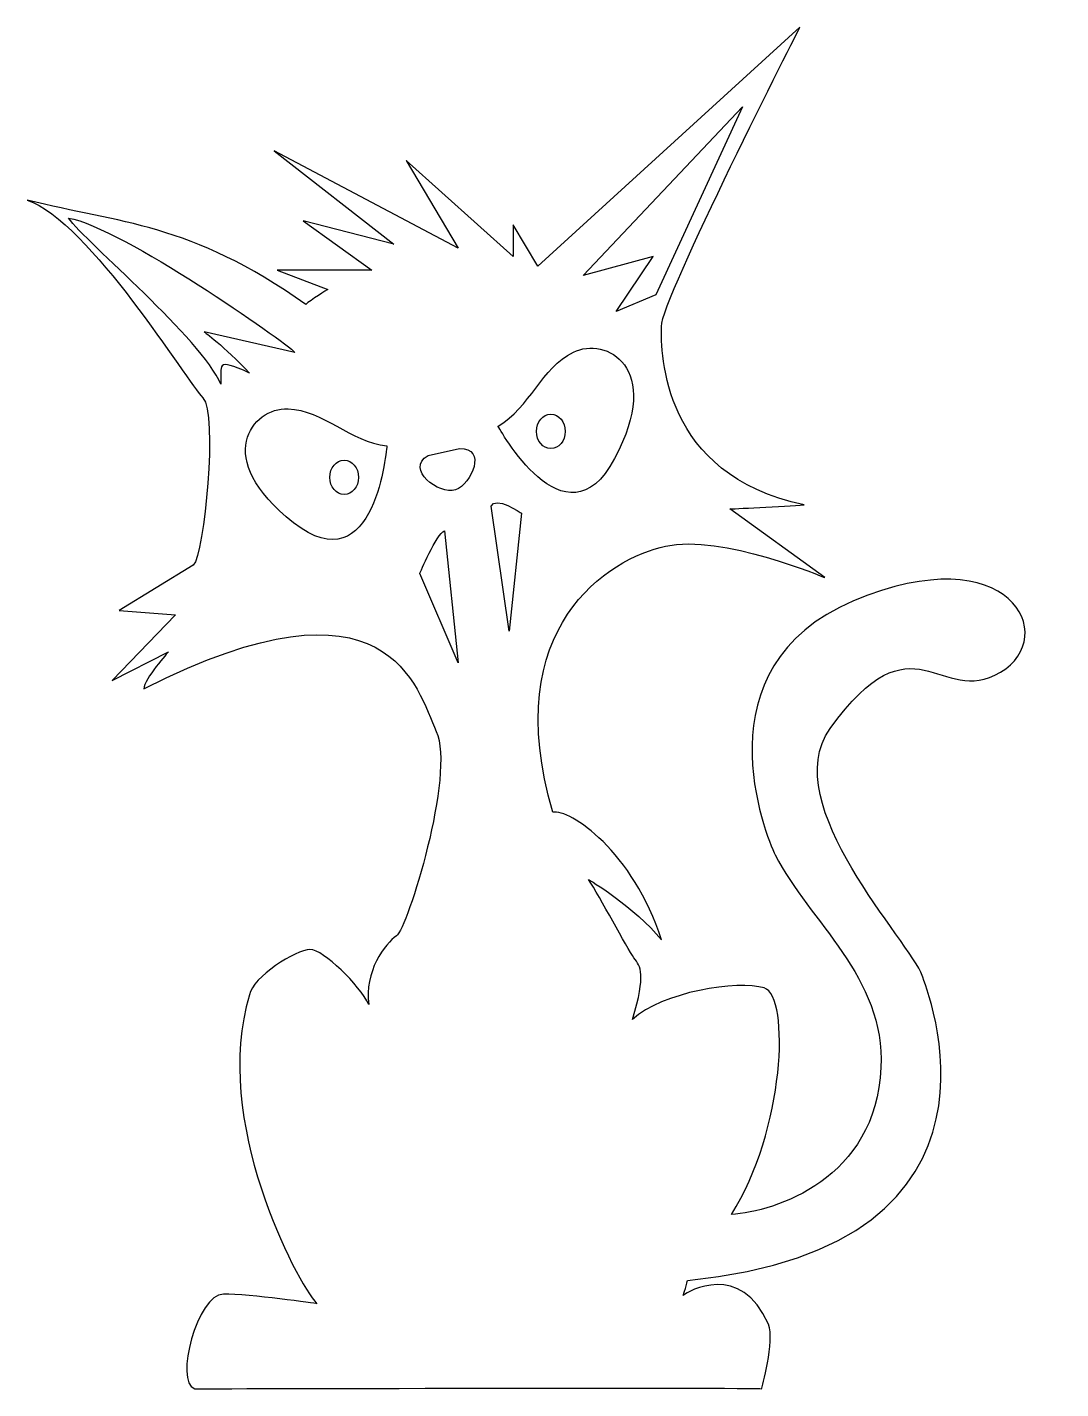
# Model space of a CAD drawing. Header units: centimetres. Extents: x -6.4 to 6.8, y -8.7 to 8.7.
import ezdxf

# ---------------------------------------------------------------- set-up
doc = ezdxf.new("R2010")
doc.units = ezdxf.units.CM
doc.header["$MEASUREMENT"] = 0
doc.layers.add('Camada 1', color=7, linetype='Continuous')

msp = doc.modelspace()

# ---------------------------------------------------------------- linework, layer by layer
at = {"layer": 'Camada 1'}
for points, knots in [([(0.14858, 5.63514), (0.14858, 5.63514), (3.49119, 8.68025), (3.49119, 8.68025), (3.49119, 8.68025), (3.49119, 8.68025), (1.72361, 5.21513), (1.72361, 4.86514), (1.72361, 4.86514), (1.72361, 4.51512), (1.72366, 2.97506), (3.54368, 2.59007), (3.54368, 2.59007), (3.29865, 2.57258), (2.59861, 2.53758), (2.59861, 2.53758), (2.59861, 2.53758), (2.59861, 2.53758), (3.80617, 1.66258), (3.80617, 1.66258), (3.80617, 1.66258), (3.80617, 1.66258), (2.49365, 2.2226), (1.7761, 2.06509), (1.7761, 2.06509), (1.05858, 1.90758), (-0.35896, 1.03255), (0.34108, -1.32999), (0.34108, -1.32999), (0.55108, -1.27752), (1.37359, -1.83754), (1.72361, -2.95757), (1.72361, -2.95757), (1.39108, -2.53757), (0.79609, -2.18753), (0.79609, -2.18753), (0.79609, -2.18753), (0.93605, -2.39756), (1.28607, -3.06259), (1.3736, -3.18509), (1.3736, -3.18509), (1.46112, -3.30757), (1.53113, -3.37755), (1.35611, -3.9726), (1.35611, -3.9726), (1.72362, -3.62258), (2.70369, -3.46508), (3.03616, -3.57009), (3.03616, -3.57009), (3.36864, -3.67508), (3.2986, -5.39016), (2.61611, -6.4577), (2.61611, -6.4577), (3.17613, -6.42267), (4.45877, -6.00804), (4.5237, -4.58514), (4.5237, -4.58514), (4.57641, -3.43007), (3.61388, -2.73012), (3.17618, -1.87258), (3.17618, -1.87258), (3.05497, -1.63517), (2.17857, 0.52499), (4.17369, 1.36502), (4.17369, 1.36502), (6.16878, 2.20505), (6.81627, 0.90999), (6.04623, 0.45496), (6.04623, 0.45496), (5.27621, -0.00004), (4.9439, 1.22498), (3.8762, -0.26256), (3.8762, -0.26256), (3.185, -1.22556), (4.90892, -2.99264), (5.04873, -3.41264), (5.04873, -3.41264), (5.09191, -3.54223), (6.48375, -6.86021), (2.05613, -7.29776), (2.05613, -7.29776), (2.05613, -7.31528), (2.00364, -7.49027), (2.00364, -7.49027), (2.00364, -7.49027), (2.05613, -7.43778), (2.73863, -7.05273), (3.08867, -7.85778), (3.08867, -7.85778), (3.17619, -8.06778), (3.00115, -8.68029), (3.00115, -8.68029), (3.00115, -8.68029), (3.00115, -8.6628), (-4.22655, -8.68029), (-4.22655, -8.68029), (-4.22655, -8.68029), (-4.48904, -8.59282), (-4.19152, -7.47278), (-3.85902, -7.47278), (-3.85902, -7.47278), (-3.52652, -7.47278), (-2.66898, -7.59526), (-2.66898, -7.59526), (-2.66898, -7.59526), (-2.9315, -7.31528), (-4.01653, -5.2502), (-3.52652, -3.65768), (-3.52652, -3.65768), (-3.49152, -3.43011), (-2.9315, -3.08017), (-2.7565, -3.08017), (-2.7565, -3.08017), (-2.58148, -3.08017), (-2.12645, -3.53512), (-2.00397, -3.78015), (-2.00397, -3.78015), (-2.07398, -3.37764), (-1.794, -2.99264), (-1.65398, -2.90515), (-1.65398, -2.90515), (-1.51396, -2.81766), (-0.90148, -0.84005), (-1.14646, -0.29758), (-1.14646, -0.29758), (-1.39144, 0.24495), (-1.7413, 1.8375), (-4.87391, 0.24495), (-4.87391, 0.24495), (-4.87391, 0.36745), (-4.5589, 0.71744), (-4.5589, 0.71744), (-4.5589, 0.71744), (-4.5589, 0.71744), (-5.27642, 0.34993), (-5.27642, 0.34993), (-5.27642, 0.34993), (-5.27642, 0.34993), (-4.4714, 1.18996), (-4.4714, 1.18996), (-4.4714, 1.18996), (-4.4714, 1.18996), (-5.18892, 1.24245), (-5.18892, 1.24245), (-5.18892, 1.24245), (-5.18892, 1.24245), (-4.24391, 1.81998), (-4.24391, 1.81998), (-4.24391, 1.81998), (-4.10392, 1.95997), (-3.92887, 3.76247), (-4.12141, 3.95498), (-4.12141, 3.95498), (-4.31386, 4.1476), (-5.57388, 6.21262), (-6.36142, 6.47513), (-6.36142, 6.47513), (-5.1714, 6.17763), (-4.29635, 6.19512), (-2.80883, 5.1451), (-2.80883, 5.1451), (-2.75634, 5.19759), (-2.52882, 5.33761), (-2.52882, 5.33761), (-2.52882, 5.33761), (-2.52882, 5.33761), (-3.17633, 5.58261), (-3.17633, 5.58261), (-3.17633, 5.58261), (-3.17633, 5.58261), (-1.9688, 5.58262), (-1.9688, 5.58262), (-1.9688, 5.58262), (-1.9688, 5.58262), (-2.84383, 6.21265), (-2.84383, 6.21265), (-2.84383, 6.21265), (-2.84383, 6.21265), (-1.68879, 5.91513), (-1.68879, 5.91513), (-1.68879, 5.91513), (-1.68879, 5.91513), (-3.21134, 7.10519), (-3.21134, 7.10519), (-3.21134, 7.10519), (-3.21134, 7.10519), (-0.86626, 5.86265), (-0.86626, 5.86265), (-0.86626, 5.86265), (-0.86626, 5.86265), (-1.53129, 6.98268), (-1.53129, 6.98268), (-1.53129, 6.98268), (-1.53129, 6.98268), (-0.16625, 5.75763), (-0.16625, 5.75763), (-0.16625, 5.75763), (-0.16625, 5.75763), (-0.16625, 6.16015), (-0.16625, 6.16015), (-0.16625, 6.16015), (-0.16625, 6.16015), (0.14858, 5.63514), (0.14858, 5.63514)], [0, 0, 0, 0, 0.01923077, 0.01923077, 0.01923077, 0.01923077, 0.03846154, 0.03846154, 0.03846154, 0.03846154, 0.05769231, 0.05769231, 0.05769231, 0.05769231, 0.07692308, 0.07692308, 0.07692308, 0.07692308, 0.09615385, 0.09615385, 0.09615385, 0.09615385, 0.11538462, 0.11538462, 0.11538462, 0.11538462, 0.13461538, 0.13461538, 0.13461538, 0.13461538, 0.15384615, 0.15384615, 0.15384615, 0.15384615, 0.17307692, 0.17307692, 0.17307692, 0.17307692, 0.19230769, 0.19230769, 0.19230769, 0.19230769, 0.21153846, 0.21153846, 0.21153846, 0.21153846, 0.23076923, 0.23076923, 0.23076923, 0.23076923, 0.25, 0.25, 0.25, 0.25, 0.26923077, 0.26923077, 0.26923077, 0.26923077, 0.28846154, 0.28846154, 0.28846154, 0.28846154, 0.30769231, 0.30769231, 0.30769231, 0.30769231, 0.32692308, 0.32692308, 0.32692308, 0.32692308, 0.34615385, 0.34615385, 0.34615385, 0.34615385, 0.36538462, 0.36538462, 0.36538462, 0.36538462, 0.38461538, 0.38461538, 0.38461538, 0.38461538, 0.40384615, 0.40384615, 0.40384615, 0.40384615, 0.42307692, 0.42307692, 0.42307692, 0.42307692, 0.44230769, 0.44230769, 0.44230769, 0.44230769, 0.46153846, 0.46153846, 0.46153846, 0.46153846, 0.48076923, 0.48076923, 0.48076923, 0.48076923, 0.5, 0.5, 0.5, 0.5, 0.51923077, 0.51923077, 0.51923077, 0.51923077, 0.53846154, 0.53846154, 0.53846154, 0.53846154, 0.55769231, 0.55769231, 0.55769231, 0.55769231, 0.57692308, 0.57692308, 0.57692308, 0.57692308, 0.59615385, 0.59615385, 0.59615385, 0.59615385, 0.61538462, 0.61538462, 0.61538462, 0.61538462, 0.63461538, 0.63461538, 0.63461538, 0.63461538, 0.65384615, 0.65384615, 0.65384615, 0.65384615, 0.67307692, 0.67307692, 0.67307692, 0.67307692, 0.69230769, 0.69230769, 0.69230769, 0.69230769, 0.71153846, 0.71153846, 0.71153846, 0.71153846, 0.73076923, 0.73076923, 0.73076923, 0.73076923, 0.75, 0.75, 0.75, 0.75, 0.76923077, 0.76923077, 0.76923077, 0.76923077, 0.78846154, 0.78846154, 0.78846154, 0.78846154, 0.80769231, 0.80769231, 0.80769231, 0.80769231, 0.82692308, 0.82692308, 0.82692308, 0.82692308, 0.84615385, 0.84615385, 0.84615385, 0.84615385, 0.86538462, 0.86538462, 0.86538462, 0.86538462, 0.88461538, 0.88461538, 0.88461538, 0.88461538, 0.90384615, 0.90384615, 0.90384615, 0.90384615, 0.92307692, 0.92307692, 0.92307692, 0.92307692, 0.94230769, 0.94230769, 0.94230769, 0.94230769, 0.96153846, 0.96153846, 0.96153846, 0.96153846, 1, 1, 1, 1]), ([(1.61887, 5.75761), (1.61887, 5.75761), (1.14638, 5.0576), (1.14638, 5.0576), (1.14638, 5.0576), (1.14638, 5.0576), (1.6539, 5.2676), (1.6539, 5.2676), (1.6539, 5.2676), (1.6539, 5.2676), (2.75639, 7.66517), (2.75639, 7.66517), (2.75639, 7.66517), (2.75639, 7.66517), (0.72632, 5.51263), (0.72632, 5.51263), (0.72632, 5.51263), (0.72632, 5.51263), (1.61887, 5.75761), (1.61887, 5.75761)], [0, 0, 0, 0, 0.16666667, 0.16666667, 0.16666667, 0.16666667, 0.33333333, 0.33333333, 0.33333333, 0.33333333, 0.5, 0.5, 0.5, 0.5, 0.66666667, 0.66666667, 0.66666667, 0.66666667, 1, 1, 1, 1]), ([(-2.94882, 4.53259), (-3.07132, 4.67258), (-5.15391, 6.12512), (-5.83643, 6.24762), (-5.83643, 6.24762), (-5.60891, 5.93261), (-4.13889, 4.70759), (-3.89389, 4.13005), (-3.89389, 4.13005), (-3.87637, 4.35757), (-3.98139, 4.48004), (-3.52636, 4.27004), (-3.52636, 4.27004), (-3.85886, 4.62006), (-4.10389, 4.79505), (-4.10389, 4.79505), (-4.10389, 4.79505), (-4.10389, 4.79505), (-2.94882, 4.53259), (-2.94882, 4.53259)], [0, 0, 0, 0, 0.16666667, 0.16666667, 0.16666667, 0.16666667, 0.33333333, 0.33333333, 0.33333333, 0.33333333, 0.5, 0.5, 0.5, 0.5, 0.66666667, 0.66666667, 0.66666667, 0.66666667, 1, 1, 1, 1]), ([(1.12751, 3.18054), (1.75359, 4.35828), (1.01109, 4.73716), (0.60229, 4.53661), (0.60229, 4.53661), (0.19346, 4.336), (0.05283, 3.83327), (-0.35778, 3.59356), (-0.35778, 3.59356), (-0.35776, 3.59358), (0.50137, 2.00278), (1.12751, 3.18054)], [0, 0, 0, 0, 0.25, 0.25, 0.25, 0.25, 0.5, 0.5, 0.5, 0.5, 1, 1, 1, 1]), ([(-1.77624, 3.34255), (-2.24876, 3.39507), (-2.58129, 3.79755), (-3.03629, 3.81507), (-3.03629, 3.81507), (-3.49132, 3.83259), (-4.01631, 3.18504), (-2.96628, 2.36253), (-2.96628, 2.36253), (-1.91626, 1.54002), (-1.77624, 3.34255), (-1.77624, 3.34255)], [0, 0, 0, 0, 0.25, 0.25, 0.25, 0.25, 0.5, 0.5, 0.5, 0.5, 1, 1, 1, 1]), ([(0.31524, 3.30693), (0.41626, 3.30693), (0.49828, 3.40525), (0.49828, 3.52656), (0.49828, 3.52656), (0.49828, 3.64787), (0.41626, 3.74622), (0.31524, 3.74622), (0.31524, 3.74622), (0.21412, 3.74622), (0.13217, 3.64787), (0.13217, 3.52656), (0.13217, 3.52656), (0.13217, 3.40525), (0.21411, 3.30693), (0.31524, 3.30693)], [0, 0, 0, 0, 0.2, 0.2, 0.2, 0.2, 0.4, 0.4, 0.4, 0.4, 0.6, 0.6, 0.6, 0.6, 1, 1, 1, 1]), ([(-0.90124, 2.78253), (-0.69121, 2.85251), (-0.49876, 3.32506), (-0.84875, 3.30754), (-0.84875, 3.30754), (-0.84875, 3.30754), (-1.25126, 3.22004), (-1.25126, 3.22004), (-1.25126, 3.22004), (-1.54875, 3.04508), (-1.11124, 2.71255), (-0.90124, 2.78253)], [0, 0, 0, 0, 0.25, 0.25, 0.25, 0.25, 0.5, 0.5, 0.5, 0.5, 1, 1, 1, 1]), ([(-2.32059, 2.72117), (-2.21952, 2.72117), (-2.13755, 2.81952), (-2.13755, 2.94083), (-2.13755, 2.94083), (-2.13755, 3.06214), (-2.21952, 3.16049), (-2.32059, 3.16049), (-2.32059, 3.16049), (-2.42169, 3.16049), (-2.50363, 3.06214), (-2.50363, 2.94083), (-2.50363, 2.94083), (-2.50366, 2.81955), (-2.42169, 2.72117), (-2.32059, 2.72117)], [0, 0, 0, 0, 0.2, 0.2, 0.2, 0.2, 0.4, 0.4, 0.4, 0.4, 0.6, 0.6, 0.6, 0.6, 1, 1, 1, 1]), ([(-0.21869, 0.98), (-0.21869, 0.98), (-0.06118, 2.48506), (-0.06118, 2.48506), (-0.06118, 2.48506), (-0.06118, 2.48506), (-0.39373, 2.71258), (-0.44623, 2.57256), (-0.44623, 2.57256), (-0.44623, 2.57256), (-0.21869, 0.98), (-0.21869, 0.98)], [0, 0, 0, 0, 0.25, 0.25, 0.25, 0.25, 0.5, 0.5, 0.5, 0.5, 1, 1, 1, 1]), ([(-1.35624, 1.71502), (-1.35624, 1.71502), (-0.86623, 0.57747), (-0.86623, 0.57747), (-0.86623, 0.57747), (-0.86623, 0.57747), (-1.04125, 2.25752), (-1.04125, 2.25752), (-1.04125, 2.25752), (-1.14624, 2.22254), (-1.35624, 1.71502), (-1.35624, 1.71502)], [0, 0, 0, 0, 0.25, 0.25, 0.25, 0.25, 0.5, 0.5, 0.5, 0.5, 1, 1, 1, 1])]:
    msp.add_open_spline(points, degree=3, knots=knots, dxfattribs=at)

doc.saveas('drawing.dxf')
